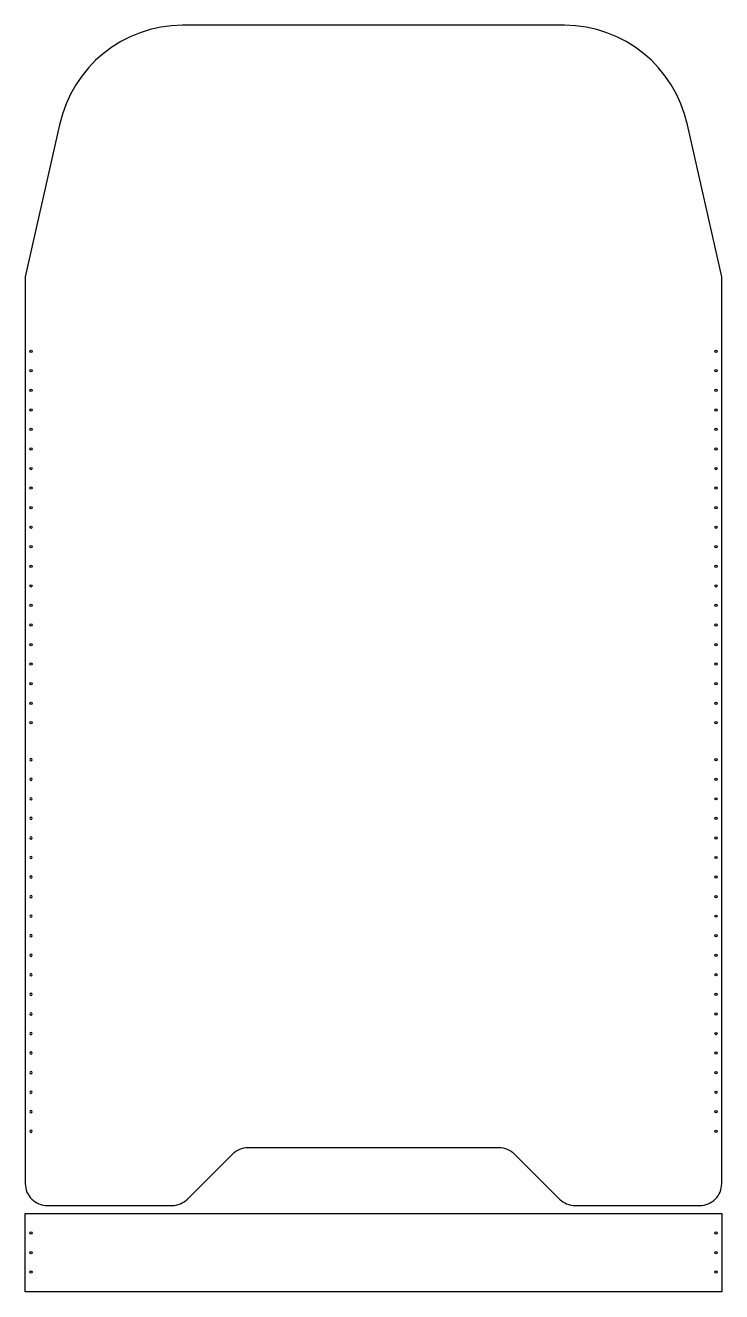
# Model space of a CAD drawing. Header units: millimetres. Extents: x 1785 to 2145, y 1429 to 2083.
import ezdxf

# ---------------------------------------------------------------- set-up
doc = ezdxf.new("R2010")
doc.units = ezdxf.units.MM

# ---------------------------------------------------------------- blocks, each defined once
blk = doc.blocks.new('*U39')
blk.add_circle((0, 0), 0.6)
blk = doc.blocks.new('*U40')
at = {"color": 0, "linetype": 'ByBlock', "lineweight": -2, "transparency": 16777216, "rotation": 90}
for p in [(1788.31, 1914.76), (1788.31, 1904.66), (1788.31, 1894.55), (1788.31, 1884.44), (1788.31, 1874.33), (1788.31, 1864.23), (1788.31, 1854.12), (1788.31, 1844.01), (1788.31, 1833.9), (1788.31, 1823.8), (1788.31, 1813.69), (1788.31, 1803.58), (1788.31, 1793.48), (1788.31, 1783.37), (1788.31, 1773.26), (1788.31, 1763.15), (1788.31, 1753.05), (1788.31, 1742.94), (1788.31, 1732.83), (1788.31, 1722.72)]:
    blk.add_blockref('*U39', p, dxfattribs=at)
blk = doc.blocks.new('*U43')
blk.add_circle((0, 0), 0.6)
blk = doc.blocks.new('*U44')
at = {"color": 0, "linetype": 'ByBlock', "lineweight": -2, "transparency": 16777216, "rotation": 90}
for p in [(1788.31, 1914.76), (1788.31, 1904.66), (1788.31, 1894.55), (1788.31, 1884.44), (1788.31, 1874.33), (1788.31, 1864.23), (1788.31, 1854.12), (1788.31, 1844.01), (1788.31, 1833.9), (1788.31, 1823.8), (1788.31, 1813.69), (1788.31, 1803.58), (1788.31, 1793.48), (1788.31, 1783.37), (1788.31, 1773.26), (1788.31, 1763.15), (1788.31, 1753.05), (1788.31, 1742.94), (1788.31, 1732.83), (1788.31, 1722.72)]:
    blk.add_blockref('*U43', p, dxfattribs=at)

msp = doc.modelspace()

# ---------------------------------------------------------------- linework, layer by layer
for p, q in [((1785.31, 1953.17), (1785.31, 1484.52)), ((2145.31, 1484.52), (2145.31, 1953.17))]:
    msp.add_line(p, q)
for points in [[(2145.31, 1953.17), (2127.55, 2031.69, 0.354119), (2063.97, 2083.17), (1866.64, 2083.17, 0.354119), (1803.06, 2031.69), (1785.31, 1953.17)], [(1785.31, 1484.52, 0.414214), (1796.61, 1473.22), (1861.12, 1473.22, 0.198912), (1869.11, 1476.53), (1892.5, 1499.91, -0.198912), (1900.49, 1503.22), (2030.12, 1503.22, -0.198912), (2038.11, 1499.91), (2061.5, 1476.53, 0.198912), (2069.49, 1473.22), (2134.01, 1473.22, 0.414214), (2145.31, 1484.52)]]:
    msp.add_lwpolyline(points, format="xyb")
msp.add_lwpolyline([(2145.31, 1469.11), (2145.31, 1428.68), (1785.31, 1428.68), (1785.31, 1469.11)], close=True)
for centre in [(1788.31, 1914.76), (2142.31, 1914.76), (1788.31, 1904.66), (2142.31, 1904.66), (1788.31, 1894.55), (2142.31, 1894.55), (1788.31, 1884.44), (2142.31, 1884.44), (1788.31, 1874.33), (2142.31, 1874.33), (1788.31, 1864.23), (2142.31, 1864.23), (1788.31, 1854.12), (2142.31, 1854.12), (1788.31, 1844.01), (2142.31, 1844.01), (1788.31, 1833.9), (2142.31, 1833.9), (1788.31, 1823.8), (2142.31, 1823.8), (1788.31, 1813.69), (2142.31, 1813.69), (1788.31, 1803.58), (2142.31, 1803.58), (1788.31, 1793.48), (2142.31, 1793.48), (1788.31, 1783.37), (2142.31, 1783.37), (1788.31, 1773.26), (2142.31, 1773.26), (1788.31, 1763.15), (2142.31, 1763.15), (1788.31, 1753.05), (2142.31, 1753.05), (1788.31, 1742.94), (2142.31, 1742.94), (1788.31, 1732.83), (2142.31, 1732.83), (1788.31, 1722.72), (2142.31, 1722.72), (1788.31, 1459.01), (2142.31, 1459.01), (1788.31, 1448.9), (2142.31, 1448.9), (1788.31, 1438.79), (2142.31, 1438.79)]:
    msp.add_circle(centre, 0.6)

# ---------------------------------------------------------------- block references
at = {"xscale": -1, "rotation": 180}
msp.add_blockref('*U40', (0, 3426.34), dxfattribs=at)
at = {"rotation": 180}
msp.add_blockref('*U44', (3930.61, 3426.34), dxfattribs=at)

doc.saveas('drawing.dxf')
